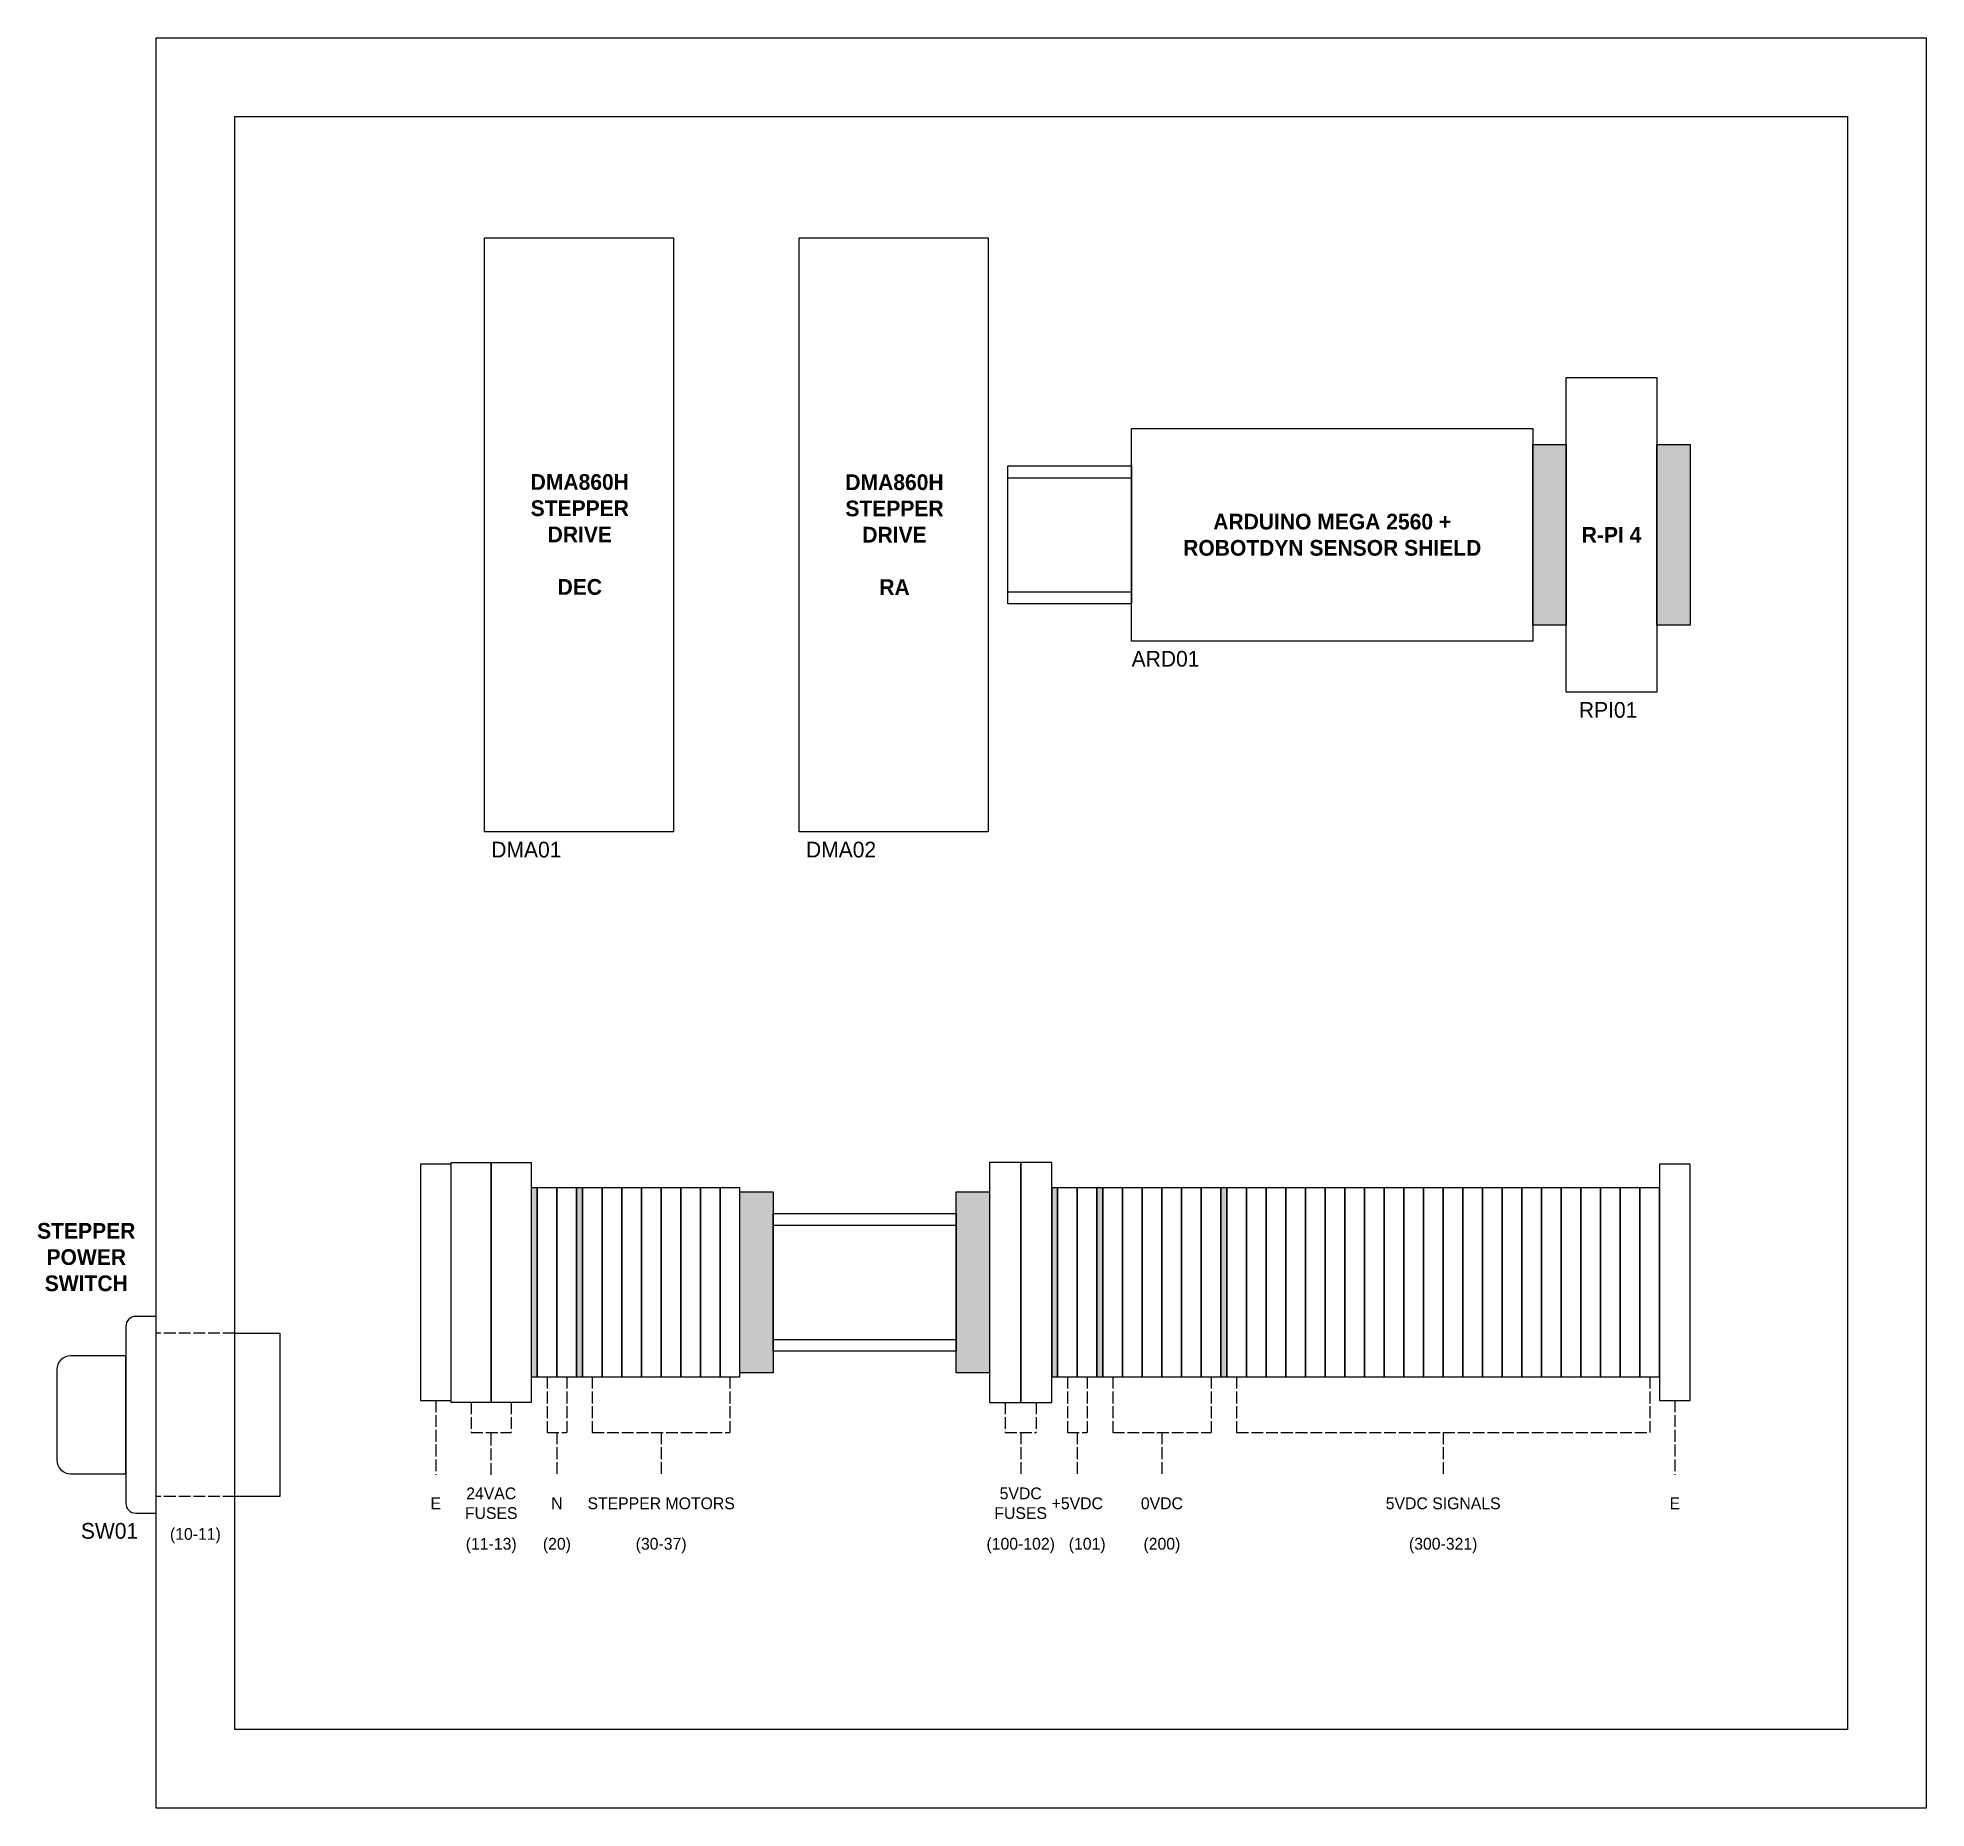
# Model space of a CAD drawing. Header units: millimetres. Extents: x -30 to 450, y 0 to 450.
import ezdxf
from ezdxf.enums import TextEntityAlignment as Align

# ---------------------------------------------------------------- set-up
doc = ezdxf.new("R2010")
doc.units = ezdxf.units.MM
doc.header["$LTSCALE"] = 0.25
doc.linetypes.add('ACAD_ISO02W100', pattern=[15, 12, -3])
for name, color, linetype in [('2', 2, 'Continuous'), ('3', 3, 'Continuous'), ('4', 4, 'Continuous')]:
    doc.layers.add(name, color=color, linetype=linetype)
doc.styles.get("Standard").update_dxf_attribs({"font": 'Inconsolata-VariableFont_wdth,wght.ttf'})

# ---------------------------------------------------------------- blocks, each defined once
blk = doc.blocks.new('*U1')
at = {"layer": '4'}
blk.add_lwpolyline([(-2.5, -24), (2.5, -24), (2.5, 24), (-2.5, 24)], close=True, dxfattribs=at)
blk = doc.blocks.new('*U2')
at = {"layer": '4', "color": 0, "linetype": 'ByBlock', "lineweight": -2, "transparency": 16777216}
for p in [(0, 0), (5, 0), (10, 0), (15, 0), (20, 0), (25, 0), (30, 0), (35, 0)]:
    blk.add_blockref('*U1', p, dxfattribs=at)
blk = doc.blocks.new('*U3')
at = {"layer": '4'}
blk.add_lwpolyline([(-2.5, -24), (2.5, -24), (2.5, 24), (-2.5, 24)], close=True, dxfattribs=at)
blk = doc.blocks.new('*U4')
at = {"color": 0, "linetype": 'ByBlock', "lineweight": -2, "transparency": 16777216}
for p in [(0, 0), (5, 0), (10, 0), (15, 0), (20, 0), (25, 0)]:
    blk.add_blockref('*U3', p, dxfattribs=at)
blk = doc.blocks.new('*U5')
at = {"layer": '4'}
blk.add_lwpolyline([(-2.5, -24), (2.5, -24), (2.5, 24), (-2.5, 24)], close=True, dxfattribs=at)
blk = doc.blocks.new('*U6')
at = {"color": 0, "linetype": 'ByBlock', "lineweight": -2, "transparency": 16777216}
for p in [(0, 0), (5, 0), (10, 0), (15, 0), (20, 0), (25, 0), (30, 0), (35, 0), (40, 0), (45, 0), (50, 0), (55, 0), (60, 0), (65, 0), (70, 0), (75, 0), (80, 0), (85, 0), (90, 0), (95, 0), (100, 0), (105, 0)]:
    blk.add_blockref('*U5', p, dxfattribs=at)

msp = doc.modelspace()

# ---------------------------------------------------------------- hatches: boundary and pattern name
at = {"layer": '4'}
h = msp.add_hatch(color=256, dxfattribs=at)
h.dxf.hatch_style = 1
h.paths.add_polyline_path([(358.5, 346.66), (350, 346.66), (350, 300.66), (358.5, 300.66)])
h = msp.add_hatch(color=256, dxfattribs=at)
h.dxf.hatch_style = 1
h.paths.add_polyline_path([(390, 346.66), (381.5, 346.66), (381.5, 300.66), (390, 300.66)])
h = msp.add_hatch(color=256, dxfattribs=at)
h.dxf.hatch_style = 1
h.paths.add_polyline_path([(96.9, 157.66), (95.4, 157.66), (95.4, 109.66), (96.9, 109.66)])
h = msp.add_hatch(color=256, dxfattribs=at)
h.dxf.hatch_style = 1
h.paths.add_polyline_path([(108.4, 157.66), (106.9, 157.66), (106.9, 109.66), (108.4, 109.66)])
h = msp.add_hatch(color=256, dxfattribs=at)
h.dxf.hatch_style = 1
h.paths.add_polyline_path([(156.9, 156.66), (148.4, 156.66), (148.4, 110.66), (156.9, 110.66)])
h = msp.add_hatch(color=256, dxfattribs=at)
h.dxf.hatch_style = 1
h.paths.add_polyline_path([(211.9, 156.66), (203.4, 156.66), (203.4, 110.66), (211.9, 110.66)])
h = msp.add_hatch(color=256, dxfattribs=at)
h.dxf.hatch_style = 1
h.paths.add_polyline_path([(229.2, 157.66), (227.7, 157.66), (227.7, 109.66), (229.2, 109.66)])
h = msp.add_hatch(color=256, dxfattribs=at)
h.dxf.hatch_style = 1
h.paths.add_polyline_path([(240.7, 157.66), (239.2, 157.66), (239.2, 109.66), (240.7, 109.66)])
h = msp.add_hatch(color=256, dxfattribs=at)
h.dxf.hatch_style = 1
h.paths.add_polyline_path([(272.2, 157.66), (270.7, 157.66), (270.7, 109.66), (272.2, 109.66)])

# ---------------------------------------------------------------- linework, layer by layer
at = {"layer": '2'}
for points in [[(0, 450), (450, 450), (450, 0), (0, 0)], [(20, 430), (430, 430), (430, 20), (20, 20)]]:
    msp.add_lwpolyline(points, close=True, dxfattribs=at)
at = {"layer": '3'}
for p, q in [((216.5, 338.16), (248, 338.16)), ((216.5, 309.16), (248, 309.16)), ((156.9, 148.16), (203.4, 148.16)), ((156.9, 119.16), (203.4, 119.16))]:
    msp.add_line(p, q, dxfattribs=at)
for points in [[(216.5, 341.16), (248, 341.16), (248, 306.16), (216.5, 306.16)], [(156.9, 151.16), (203.4, 151.16), (203.4, 116.16), (156.9, 116.16)]]:
    msp.add_lwpolyline(points, close=True, dxfattribs=at)
at = {"layer": '4', "linetype": 'ACAD_ISO02W100'}
for p, q in [((20, 120.75), (0, 120.75)), ((99.4, 109.66), (99.4, 95.5)), ((104.4, 109.66), (104.4, 95.5)), ((110.9, 109.66), (110.9, 95.5)), ((145.9, 109.66), (145.9, 95.5)), ((231.7, 109.66), (231.7, 95.5)), ((236.7, 109.66), (236.7, 95.5)), ((243.2, 109.66), (243.2, 95.5)), ((268.2, 109.66), (268.2, 95.5)), ((274.7, 109.66), (274.7, 95.5)), ((379.7, 109.66), (379.7, 95.5)), ((71.1, 103.66), (71.1, 84.72)), ((80.1, 103.16), (80.1, 95.5)), ((90.3, 103.16), (90.3, 95.5)), ((215.85, 103.16), (215.85, 95.5)), ((223.75, 103.16), (223.75, 95.5)), ((386.1, 103.66), (386.1, 84.72)), ((80.1, 95.5), (90.3, 95.5)), ((85.2, 84.72), (85.2, 95.5)), ((99.4, 95.5), (104.4, 95.5)), ((101.9, 95.5), (101.9, 84.72)), ((110.9, 95.5), (145.9, 95.5)), ((128.4, 95.5), (128.4, 84.72)), ((215.85, 95.5), (223.75, 95.5)), ((219.8, 95.5), (219.8, 84.72)), ((231.7, 95.5), (236.7, 95.5)), ((234.2, 95.5), (234.2, 84.72)), ((243.2, 95.5), (268.2, 95.5)), ((255.7, 95.5), (255.7, 84.72)), ((274.7, 95.5), (379.7, 95.5)), ((327.2, 95.5), (327.2, 84.72)), ((20, 79.25), (0, 79.25))]:
    msp.add_line(p, q, dxfattribs=at)
at = {"layer": '4'}
for points in [[(83.5, 399.16), (131.5, 399.16), (131.5, 248.16), (83.5, 248.16)], [(163.5, 399.16), (211.5, 399.16), (211.5, 248.16), (163.5, 248.16)], [(358.5, 363.66), (381.5, 363.66), (381.5, 283.66), (358.5, 283.66)], [(248, 350.66), (350, 350.66), (350, 296.66), (248, 296.66)], [(350, 346.66), (358.5, 346.66), (358.5, 300.66), (350, 300.66)], [(381.5, 346.66), (390, 346.66), (390, 300.66), (381.5, 300.66)], [(75, 163.66), (67.2, 163.66), (67.2, 103.66), (75, 103.66)], [(75, 164.16), (85.2, 164.16), (85.2, 103.16), (75, 103.16)], [(85.2, 164.16), (95.4, 164.16), (95.4, 103.16), (85.2, 103.16)], [(211.9, 103.16), (219.8, 103.16), (219.8, 164.16), (211.9, 164.16)], [(219.8, 103.16), (227.7, 103.16), (227.7, 164.16), (219.8, 164.16)], [(390, 163.66), (382.2, 163.66), (382.2, 103.66), (390, 103.66)], [(96.9, 157.66), (95.4, 157.66), (95.4, 109.66), (96.9, 109.66)], [(96.9, 109.66), (101.9, 109.66), (101.9, 157.66), (96.9, 157.66)], [(101.9, 109.66), (106.9, 109.66), (106.9, 157.66), (101.9, 157.66)], [(108.4, 157.66), (106.9, 157.66), (106.9, 109.66), (108.4, 109.66)], [(148.4, 156.66), (156.9, 156.66), (156.9, 110.66), (148.4, 110.66)], [(203.4, 156.66), (211.9, 156.66), (211.9, 110.66), (203.4, 110.66)], [(229.2, 157.66), (227.7, 157.66), (227.7, 109.66), (229.2, 109.66)], [(229.2, 109.66), (234.2, 109.66), (234.2, 157.66), (229.2, 157.66)], [(234.2, 109.66), (239.2, 109.66), (239.2, 157.66), (234.2, 157.66)], [(240.7, 157.66), (239.2, 157.66), (239.2, 109.66), (240.7, 109.66)], [(272.2, 157.66), (270.7, 157.66), (270.7, 109.66), (272.2, 109.66)], [(20, 120.75), (31.5, 120.75), (31.5, 79.25), (20, 79.25)]]:
    msp.add_lwpolyline(points, close=True, dxfattribs=at)
for points in [[(0, 125), (-5.17, 125, 0.414214), (-7.67, 122.5), (-7.67, 77.5, 0.414214), (-5.17, 75), (0, 75)], [(-7.67, 115), (-21.71, 115, 0.414214), (-25.21, 111.5), (-25.21, 88.5, 0.414214), (-21.71, 85), (-7.67, 85)]]:
    msp.add_lwpolyline(points, format="xyb", close=True, dxfattribs=at)

# ---------------------------------------------------------------- block references
for name, p in [('*U4', (243.2, 133.66)), ('*U6', (274.7, 133.66))]:
    msp.add_blockref(name, p)
msp.add_blockref('*U2', (110.9, 133.66), dxfattribs=at)

# ---------------------------------------------------------------- texts
at = {"layer": '4', "linetype": 'ACAD_ISO02W100'}
for s, p in [('E', (71.1, 77.5)), ('N', (101.9, 77.5)), ('STEPPER MOTORS', (128.4, 77.5)), ('+5VDC', (234.2, 77.5)), ('0VDC', (255.7, 77.5)), ('5VDC SIGNALS', (327.2, 77.5)), ('E', (386.1, 77.5)), ('(10-11)', (10, 69.72)), ('(11-13)', (85.2, 67.22)), ('(20)', (101.9, 67.22)), ('(30-37)', (128.4, 67.22)), ('(100-102)', (219.8, 67.22)), ('(101)', (236.7, 67.22)), ('(200)', (255.7, 67.22)), ('(300-321)', (327.2, 67.22))]:
    msp.add_text(s, height=3, dxfattribs=at).set_placement(p, align=Align.MIDDLE_CENTER)
for s, width, gutter_width, insert, char_height, attachment_point in [('\\pxqc;{\\fInconsolata|b1|i0|c0|p49;DMA860H\\P\\pq*;STEPPER\\P\\pqc;DRIVE\\P\\PDEC}', 37.356, 12.5, (107.72, 339.1), 4, 2), ('\\pxqc;{\\fInconsolata|b1|i0|c0|p49;DMA860H\\PSTEPPER\\PDRIVE\\P\\PRA}', 37.356, 12.5, (187.72, 339.04), 4, 2), ('\\pxqc;{\\fInconsolata|b1|i0|c0|p49;ARDUINO MEGA 2560 +\\PROBOTDYN SENSOR SHIELD}', 103.9754, 12.5, (299, 323.66), 4, 5), ('\\pxqc;{\\fInconsolata|b1|i0|c0|p49;R-PI 4}', 103.9754, 12.5, (370, 323.66), 4, 5), ('ARD01', 21.2699, 12.5, (248, 294.16), 4, 1), ('\\pxqc;RPI01', 21.2699, 12.5, (358.5, 281.16), 4, 1), ('\\pxqc;DMA01', 21.2699, 12.5, (83.5, 245.66), 4, 1), ('\\pxqc;DMA02', 21.2699, 12.5, (163.5, 245.66), 4, 1), ('\\pxqc;{\\fInconsolata|b1|i0|c0|p49;STEPPER\\PPOWER\\PSWITCH}', 37.356, 12.5, (-17.74, 148.76), 4, 2), ('24VAC\\PFUSES', 11.8857, 15, (85.2, 77.5), 3, 5), ('5VDC\\PFUSES', 11.8857, 15, (219.8, 77.5), 3, 5), ('\\pxqc;SW01', 21.2699, 12.5, (-22.46, 72.5), 4, 1)]:
    msp.add_mtext_dynamic_manual_height_columns(s, width=width, gutter_width=gutter_width, heights=[0], dxfattribs=dict(at, insert=insert, char_height=char_height, attachment_point=attachment_point))

doc.saveas('drawing.dxf')
